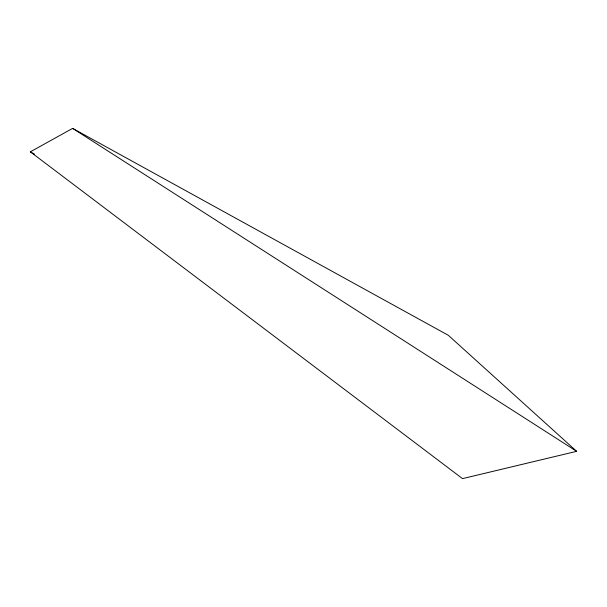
<?xml version="1.0" encoding="UTF-8"?>
<svg xmlns="http://www.w3.org/2000/svg" width="607" height="607" viewBox="0 0 607 607"><rect width="100%" height="100%" fill="white"/><g stroke="black" fill="none" stroke-linecap="round" stroke-linejoin="round"><path stroke-width="0.91" d="M30.35 151.841L72.62 128.373L448.307 335.292L576.65 451.327L462.511 478.627L30.35 151.841L34.485 154.148M72.62 128.373L576.65 451.327"/></g></svg>
